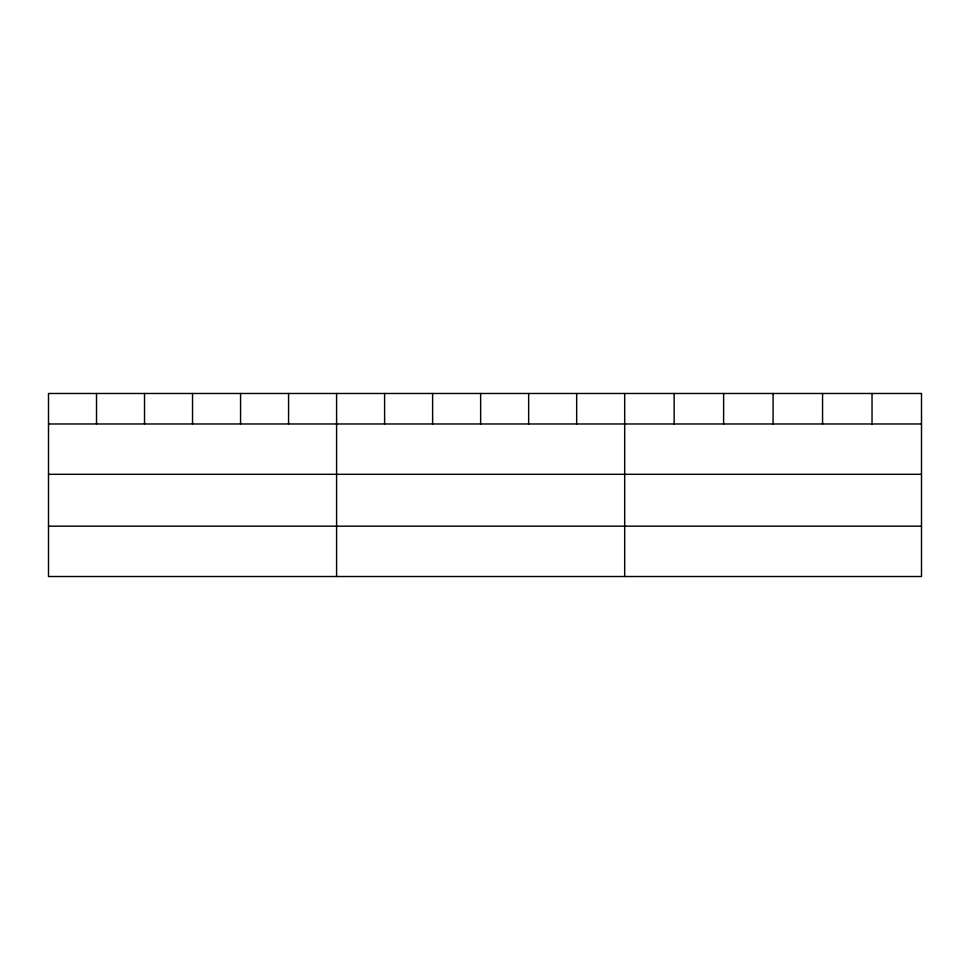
<?xml version="1.0" encoding="UTF-8"?>
<svg xmlns="http://www.w3.org/2000/svg" width="970" height="970" viewBox="0 0 970 970"><rect width="100%" height="100%" fill="white"/><g stroke="black" fill="none" stroke-linecap="round" stroke-linejoin="round"><path stroke-width="1.45" d="M921.5 474.306L921.5 393.48L48.5 393.48L48.5 576.519L921.5 576.519L921.5 474.306L48.5 474.306M48.5 423.975L921.5 423.975M48.5 526.176L921.5 526.176M872.03 393.48L872.03 423.975M822.56 393.48L822.56 423.975M773.09 393.48L773.09 423.975M723.62 393.48L723.62 423.975M674.15 393.48L674.15 423.975M624.68 393.48L624.68 576.519M576.665 393.48L576.665 423.975M528.65 393.48L528.65 423.975M480.635 393.48L480.635 423.975M432.62 393.48L432.62 423.975M384.605 393.48L384.605 423.975M336.59 393.48L336.59 576.519M288.575 393.48L288.575 423.975M240.56 393.48L240.56 423.975M192.545 393.48L192.545 423.975M144.53 393.48L144.53 423.975M96.515 393.48L96.515 423.975"/></g></svg>
